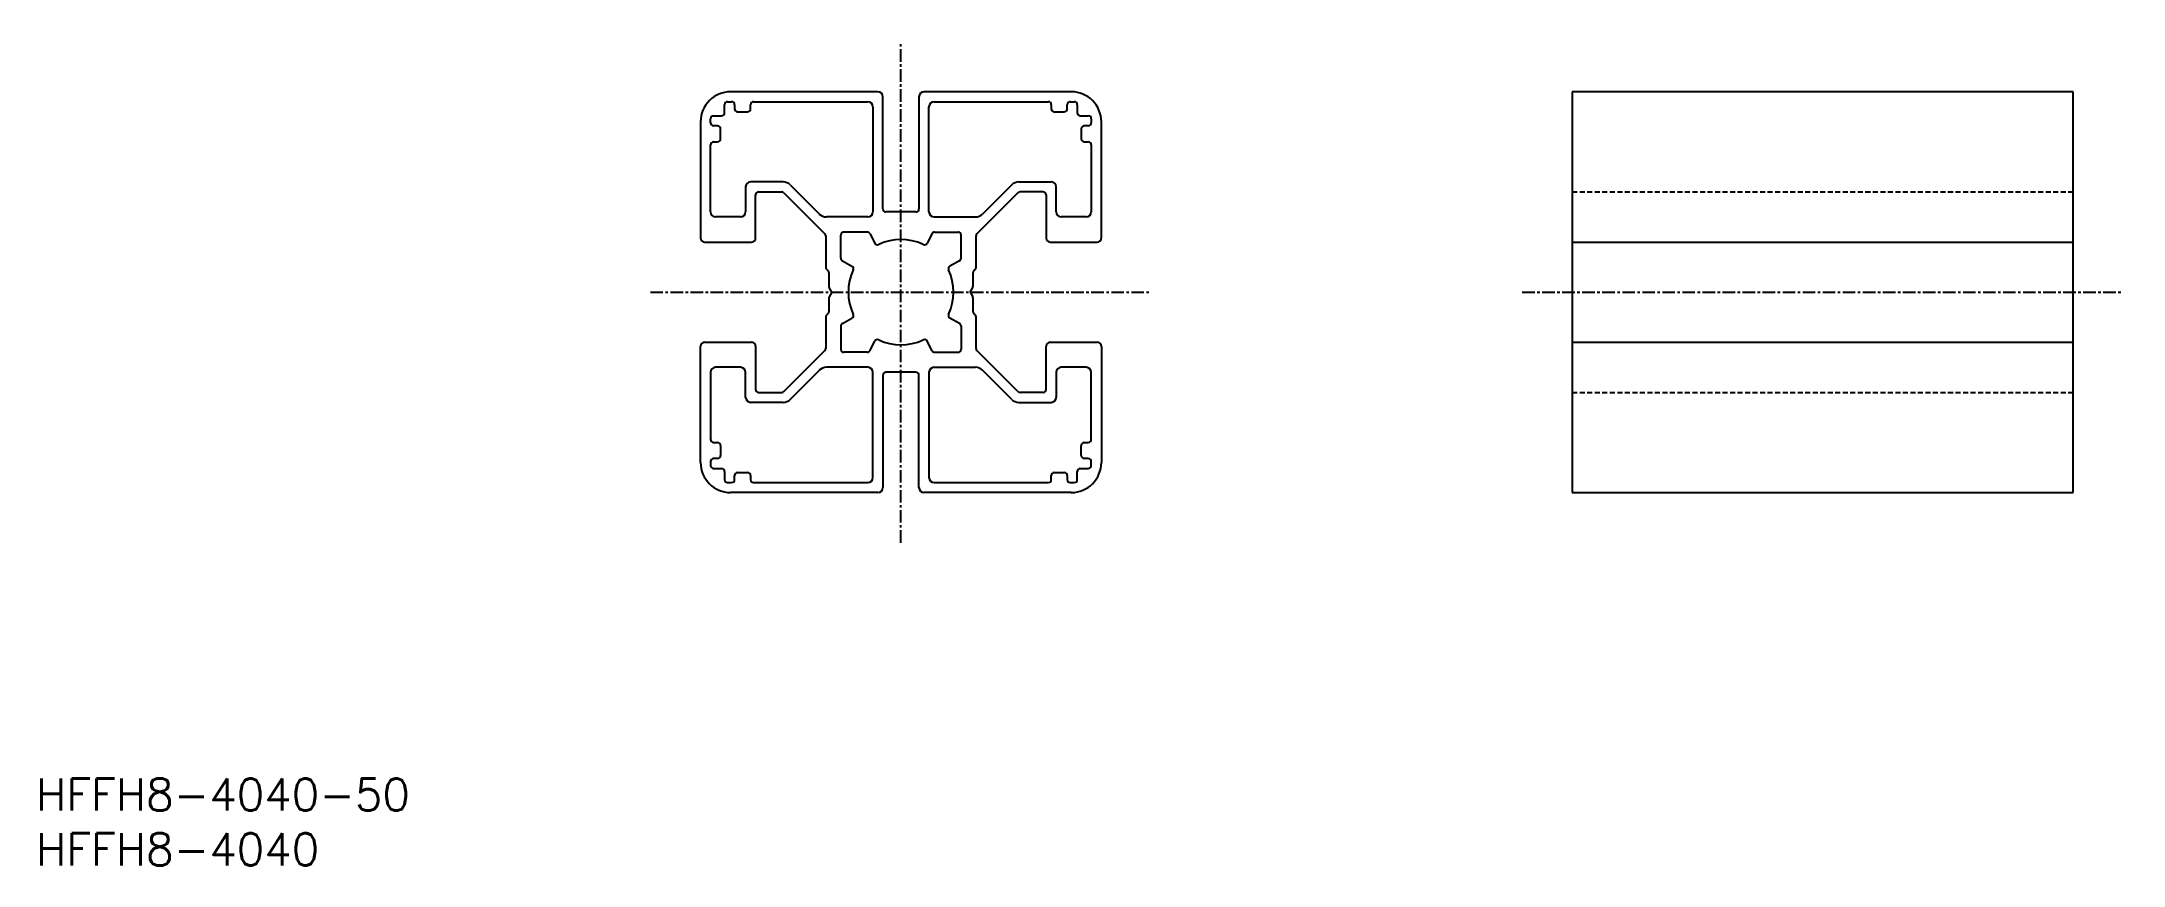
# Model space of a CAD drawing. Extents: x -55 to 153, y -29 to 54.
import ezdxf

# ---------------------------------------------------------------- set-up
doc = ezdxf.new("R2010")
doc.units = 0
doc.linetypes.add('CENTER', pattern=[2, 1.25, -0.25, 0.25, -0.25])
doc.linetypes.add('DASHED', pattern=[0.75, 0.5, -0.25])
doc.layers.get('0').update_dxf_attribs({"linetype": 'CONTINUOUS'})
doc.layers.add('CENTER', color=1, linetype='CENTER')
doc.layers.add('LGSCL', color=4, linetype='CONTINUOUS')
doc.styles.get("Standard").update_dxf_attribs({"font": 'txt.shx', "bigfont": 'bigfont.shx'})

msp = doc.modelspace()

# ---------------------------------------------------------------- linework, layer by layer
at = {"color": 7, "linetype": 'CONTINUOUS'}
for p, q in [((147.7, 48.64), (97.7, 48.64)), ((97.7, 48.64), (97.7, 8.64)), ((147.7, 8.64), (147.7, 48.64)), ((97.7, 33.64), (147.7, 33.64)), ((97.7, 23.64), (147.7, 23.64)), ((97.7, 8.64), (147.7, 8.64))]:
    msp.add_line(p, q, dxfattribs=at)
at = {"color": 3, "linetype": 'DASHED'}
for p, q in [((97.7, 38.64), (147.7, 38.64)), ((97.7, 18.64), (147.7, 18.64))]:
    msp.add_line(p, q, dxfattribs=at)
at = {"layer": 'CENTER', "color": 1, "linetype": 'CENTER'}
for p, q in [((30.7, 3.64), (30.7, 53.64)), ((5.7, 28.64), (55.7, 28.64)), ((92.7, 28.64), (152.7, 28.64))]:
    msp.add_line(p, q, dxfattribs=at)
at = {"layer": 'LGSCL', "color": 7, "linetype": 'CONTINUOUS'}
for p, q in [((28.4, 48.64), (13.7, 48.64)), ((28.9, 36.94), (28.9, 48.14)), ((32.5, 48.14), (32.5, 36.94)), ((47.7, 48.64), (33, 48.64)), ((11.7, 45.54), (11.7, 45.94)), ((12, 46.24), (12.8, 46.24)), ((13.1, 46.54), (13.1, 47.34)), ((13.4, 47.64), (13.8, 47.64)), ((14.1, 47.34), (14.1, 46.94)), ((14.4, 46.64), (15.4, 46.64)), ((15.7, 46.94), (15.7, 47.34)), ((16, 47.64), (27.4, 47.64)), ((27.9, 47.14), (27.9, 36.64)), ((33.5, 36.64), (33.5, 47.14)), ((34, 47.64), (45.4, 47.64)), ((45.7, 47.34), (45.7, 46.94)), ((46, 46.64), (47, 46.64)), ((47.3, 46.94), (47.3, 47.34)), ((47.6, 47.64), (48, 47.64)), ((48.3, 47.34), (48.3, 46.54)), ((48.6, 46.24), (49.4, 46.24)), ((49.7, 45.94), (49.7, 45.54)), ((10.7, 45.64), (10.7, 34.04)), ((12.4, 45.24), (12, 45.24)), ((12, 43.64), (12.4, 43.64)), ((12.7, 43.94), (12.7, 44.94)), ((48.7, 44.94), (48.7, 43.94)), ((49.4, 45.24), (49, 45.24)), ((49, 43.64), (49.4, 43.64)), ((50.7, 34.04), (50.7, 45.64)), ((11.7, 36.64), (11.7, 43.34)), ((49.7, 43.34), (49.7, 36.64)), ((18.94, 39.64), (15.7, 39.64)), ((42.47, 39.64), (45.7, 39.64)), ((15.2, 39.14), (15.2, 36.64)), ((16.2, 34.04), (16.2, 38.34)), ((16.5, 38.64), (18.81, 38.64)), ((19.02, 38.55), (23.11, 34.46)), ((19.64, 39.35), (22.56, 36.43)), ((42.38, 38.55), (38.29, 34.46)), ((41.76, 39.35), (38.85, 36.43)), ((44.9, 38.64), (42.59, 38.64)), ((45.2, 38.34), (45.2, 34.04)), ((46.2, 36.64), (46.2, 39.14)), ((14.7, 36.14), (12.2, 36.14)), ((27.4, 36.14), (23.26, 36.14)), ((32.2, 36.64), (29.2, 36.64)), ((34, 36.14), (38.14, 36.14)), ((49.2, 36.14), (46.7, 36.14)), ((11.1, 33.64), (15.8, 33.64)), ((23.2, 34.25), (23.2, 31.12)), ((24.7, 32.02), (24.7, 34.34)), ((27.32, 34.64), (25, 34.64)), ((27.59, 34.48), (28.09, 33.53)), ((33.82, 34.48), (33.31, 33.53)), ((34.08, 34.64), (36.4, 34.64)), ((36.7, 32.02), (36.7, 34.34)), ((38.2, 31.12), (38.2, 34.25)), ((45.6, 33.64), (50.3, 33.64)), ((24.86, 31.75), (25.81, 31.25)), ((36.54, 31.75), (35.59, 31.25)), ((23.5, 30.6), (23.5, 29.24)), ((23.8, 28.64), (23.54, 29.09)), ((37.6, 28.64), (37.86, 29.09)), ((37.9, 29.24), (37.9, 30.6)), ((23.5, 28.04), (23.5, 26.68)), ((23.8, 28.64), (23.54, 28.19)), ((37.6, 28.64), (37.86, 28.19)), ((37.9, 26.68), (37.9, 28.04)), ((23.2, 26.16), (23.2, 23.03)), ((24.7, 25.26), (24.7, 22.94)), ((24.86, 25.52), (25.81, 26.03)), ((36.54, 25.52), (35.59, 26.03)), ((36.7, 25.26), (36.7, 22.94)), ((38.2, 23.03), (38.2, 26.16)), ((10.7, 11.64), (10.7, 23.24)), ((11.1, 23.64), (15.8, 23.64)), ((16.2, 23.24), (16.2, 18.94)), ((27.59, 22.8), (28.09, 23.75)), ((33.82, 22.8), (33.31, 23.75)), ((45.2, 18.94), (45.2, 23.24)), ((45.6, 23.64), (50.3, 23.64)), ((50.7, 23.24), (50.7, 11.64)), ((14.7, 21.14), (12.2, 21.14)), ((19.02, 18.73), (23.11, 22.82)), ((19.64, 17.93), (22.56, 20.85)), ((27.4, 21.14), (23.26, 21.14)), ((27.32, 22.64), (25, 22.64)), ((34, 21.14), (38.14, 21.14)), ((34.08, 22.64), (36.4, 22.64)), ((42.38, 18.73), (38.29, 22.82)), ((41.76, 17.93), (38.85, 20.85)), ((49.2, 21.14), (46.7, 21.14)), ((11.7, 20.64), (11.7, 13.94)), ((15.2, 18.14), (15.2, 20.64)), ((27.9, 10.14), (27.9, 20.64)), ((28.9, 20.34), (28.9, 9.14)), ((32.2, 20.64), (29.2, 20.64)), ((32.5, 9.14), (32.5, 20.34)), ((33.5, 20.64), (33.5, 10.14)), ((46.2, 20.64), (46.2, 18.14)), ((49.7, 13.94), (49.7, 20.64)), ((18.94, 17.64), (15.7, 17.64)), ((16.5, 18.64), (18.81, 18.64)), ((42.47, 17.64), (45.7, 17.64)), ((44.9, 18.64), (42.59, 18.64)), ((12, 13.64), (12.4, 13.64)), ((12.7, 13.34), (12.7, 12.34)), ((48.7, 12.34), (48.7, 13.34)), ((49, 13.64), (49.4, 13.64)), ((11.7, 11.74), (11.7, 11.34)), ((12.4, 12.04), (12, 12.04)), ((12, 11.04), (12.8, 11.04)), ((13.1, 10.74), (13.1, 9.94)), ((14.4, 10.64), (15.4, 10.64)), ((46, 10.64), (47, 10.64)), ((48.3, 9.94), (48.3, 10.74)), ((48.6, 11.04), (49.4, 11.04)), ((49.4, 12.04), (49, 12.04)), ((49.7, 11.34), (49.7, 11.74)), ((13.4, 9.64), (13.8, 9.64)), ((28.4, 8.64), (13.7, 8.64)), ((14.1, 9.94), (14.1, 10.34)), ((15.7, 10.34), (15.7, 9.94)), ((16, 9.64), (27.4, 9.64)), ((47.7, 8.64), (33, 8.64)), ((34, 9.64), (45.4, 9.64)), ((45.7, 9.94), (45.7, 10.34)), ((47.3, 10.34), (47.3, 9.94)), ((47.6, 9.64), (48, 9.64))]:
    msp.add_line(p, q, dxfattribs=at)
for centre, radius, start, end in [((13.7, 45.64), 3, 90, 180), ((28.4, 48.14), 0.5, 0, 90), ((33, 48.14), 0.5, 90, 180), ((47.7, 45.64), 3, 0, 90), ((12, 45.94), 0.3, 90, 180), ((12.8, 46.54), 0.3, 270, 0), ((13.4, 47.34), 0.3, 90, 180), ((13.8, 47.34), 0.3, 0, 90), ((14.4, 46.94), 0.3, 180, 270), ((15.4, 46.94), 0.3, 270, 360), ((16, 47.34), 0.3, 90, 180), ((27.4, 47.14), 0.5, 0, 90), ((34, 47.14), 0.5, 90, 180), ((45.4, 47.34), 0.3, 360, 90), ((46, 46.94), 0.3, 180, 270), ((47, 46.94), 0.3, 270, 0), ((47.6, 47.34), 0.3, 90, 180), ((48, 47.34), 0.3, 0, 90), ((48.6, 46.54), 0.3, 180, 270), ((49.4, 45.94), 0.3, 360, 90), ((12, 45.54), 0.3, 180, 270), ((12, 43.34), 0.3, 90, 180), ((12.4, 44.94), 0.3, 0, 90), ((12.4, 43.94), 0.3, 270, 0), ((49, 44.94), 0.3, 90, 180), ((49, 43.94), 0.3, 180, 270), ((49.4, 45.54), 0.3, 270, 360), ((49.4, 43.34), 0.3, 0, 90), ((15.7, 39.14), 0.5, 90, 180), ((18.94, 38.64), 1, 45, 90), ((42.47, 38.64), 1, 90, 135), ((45.7, 39.14), 0.5, 360, 90), ((16.5, 38.34), 0.3, 90, 180), ((18.81, 38.34), 0.3, 45, 90), ((42.59, 38.34), 0.3, 90, 135), ((44.9, 38.34), 0.3, 0, 90), ((12.2, 36.64), 0.5, 180, 270), ((14.7, 36.64), 0.5, 270, 360), ((23.26, 37.14), 1, 225, 270), ((27.4, 36.64), 0.5, 270, 0), ((29.2, 36.94), 0.3, 180, 269.9997), ((32.2, 36.94), 0.3, 269.9997, 0), ((34, 36.64), 0.5, 180, 270), ((38.14, 37.14), 1, 270, 315), ((46.7, 36.64), 0.5, 180, 270), ((49.2, 36.64), 0.5, 270, 0), ((11.1, 34.04), 0.399, 180.1139, 269.9804), ((15.8, 34.04), 0.4, 270, 0), ((22.9, 34.25), 0.3, 0, 45), ((25, 34.34), 0.3, 90, 180), ((27.32, 34.34), 0.3, 28.0725, 90), ((28.36, 33.67), 0.3, 208.0725, 294.9739), ((30.7, 28.64), 5.25, 65.0261, 114.9739), ((33.05, 33.67), 0.3, 245.0261, 331.9275), ((34.08, 34.34), 0.3, 90, 151.9275), ((36.4, 34.34), 0.3, 0, 90), ((38.5, 34.25), 0.3, 135, 180), ((45.6, 34.04), 0.4, 180, 270), ((50.3, 34.04), 0.399, 270.0196, 359.8861), ((25, 32.02), 0.3, 180, 241.9275), ((25.67, 30.98), 0.3, 335.0261, 61.9275), ((35.73, 30.98), 0.3, 118.0725, 204.9739), ((36.4, 32.02), 0.3, 298.0725, 0), ((23.5, 31.12), 0.3, 180, 239.9966), ((23.2, 30.6), 0.3, 0, 59.9966), ((23.8, 29.24), 0.3, 180, 210), ((30.7, 28.64), 5.25, 155.0261, 204.9739), ((30.7, 28.64), 5.25, 335.0261, 24.9739), ((37.6, 29.24), 0.3, 330, 0), ((38.2, 30.6), 0.3, 119.9966, 180), ((37.9, 31.12), 0.3, 299.9966, 0), ((23.8, 28.04), 0.3, 150, 180), ((37.6, 28.04), 0.3, 0, 30), ((23.5, 26.16), 0.3, 120.0034, 180), ((23.2, 26.68), 0.3, 300.0034, 0), ((25, 25.26), 0.3, 118.0725, 180), ((25.67, 26.3), 0.3, 298.0725, 24.9739), ((35.73, 26.3), 0.3, 155.0261, 241.9275), ((36.4, 25.26), 0.3, 0, 61.9275), ((38.2, 26.68), 0.3, 180, 240.0034), ((37.9, 26.16), 0.3, 360, 60.0034), ((11.1, 23.24), 0.399, 90.0196, 179.8861), ((15.8, 23.24), 0.4, 0, 90), ((22.9, 23.03), 0.3, 315, 0), ((25, 22.94), 0.3, 180, 270), ((28.36, 23.61), 0.3, 65.0261, 151.9275), ((30.7, 28.64), 5.25, 245.0261, 294.9739), ((33.05, 23.61), 0.3, 28.0725, 114.9739), ((36.4, 22.94), 0.3, 270, 0), ((38.5, 23.03), 0.3, 180, 225), ((45.6, 23.24), 0.4, 90, 180), ((50.3, 23.24), 0.399, 0.1139, 89.9804), ((12.2, 20.64), 0.5, 90, 180), ((14.7, 20.64), 0.5, 0, 90), ((23.26, 20.14), 1, 90, 135), ((27.32, 22.94), 0.3, 270, 331.9275), ((27.4, 20.64), 0.5, 0, 90), ((34, 20.64), 0.5, 90, 180), ((34.08, 22.94), 0.3, 208.0725, 270), ((38.14, 20.14), 1, 45, 90), ((46.7, 20.64), 0.5, 90, 180), ((49.2, 20.64), 0.5, 0, 90), ((16.5, 18.94), 0.3, 180, 270), ((18.81, 18.94), 0.3, 270, 315), ((29.2, 20.34), 0.3, 90.0003, 180), ((32.2, 20.34), 0.3, 0, 90.0003), ((42.59, 18.94), 0.3, 225, 270), ((44.9, 18.94), 0.3, 270, 0), ((15.7, 18.14), 0.5, 180, 270), ((18.94, 18.64), 1, 270, 315), ((42.47, 18.64), 1, 225, 270), ((45.7, 18.14), 0.5, 270, 0), ((12, 13.94), 0.3, 180, 270), ((12.4, 13.34), 0.3, 0, 90), ((49, 13.34), 0.3, 90, 180), ((49.4, 13.94), 0.3, 270, 0), ((13.7, 11.64), 3, 180, 270), ((12, 11.74), 0.3, 90, 180), ((12, 11.34), 0.3, 180, 270), ((12.4, 12.34), 0.3, 270, 0), ((12.8, 10.74), 0.3, 0, 90), ((14.4, 10.34), 0.3, 90, 180), ((15.4, 10.34), 0.3, 0, 90), ((46, 10.34), 0.3, 90, 180), ((47, 10.34), 0.3, 0, 90), ((47.7, 11.64), 3, 270, 0), ((48.6, 10.74), 0.3, 90, 180), ((49, 12.34), 0.3, 180, 270), ((49.4, 11.74), 0.3, 0, 90), ((49.4, 11.34), 0.3, 270, 0), ((13.4, 9.94), 0.3, 180, 270), ((13.8, 9.94), 0.3, 270, 0), ((16, 9.94), 0.3, 180, 270), ((27.4, 10.14), 0.5, 270, 0), ((28.4, 9.14), 0.5, 270, 0), ((33, 9.14), 0.5, 180, 270), ((34, 10.14), 0.5, 180, 270), ((45.4, 9.94), 0.3, 270, 0), ((47.6, 9.94), 0.3, 180, 270), ((48, 9.94), 0.3, 270, 0)]:
    msp.add_arc(centre, radius, start, end, dxfattribs=at)

# ---------------------------------------------------------------- texts
at = {"color": 7, "linetype": 'CONTINUOUS'}
for s, p in [('HFFH8-4040-50', (-55.61, -23.1)), ('HFFH8-4040', (-55.61, -28.56))]:
    msp.add_text(s, height=3.2, dxfattribs=at).set_placement(p)

doc.saveas('drawing.dxf')
